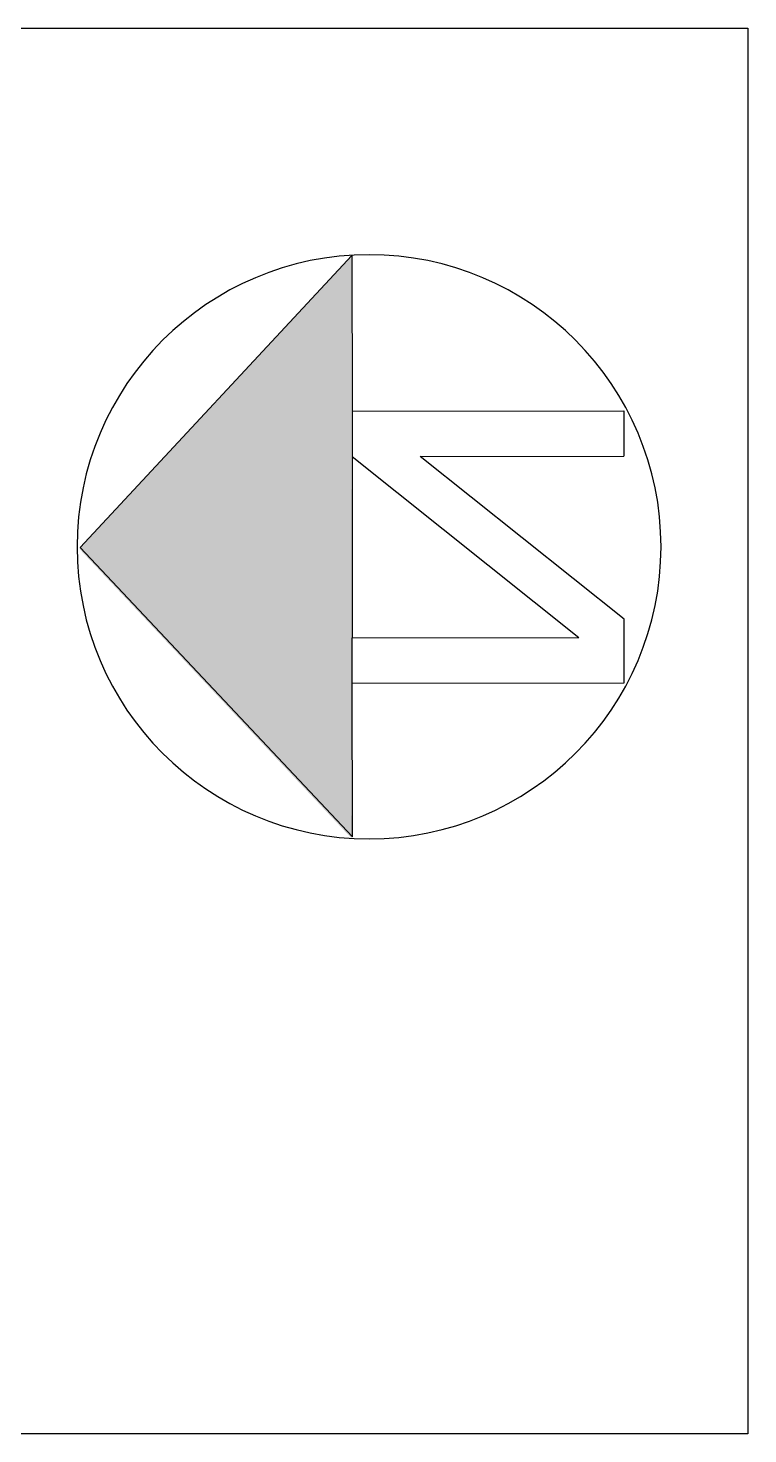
# Model space of a CAD drawing. Header units: metres. Extents: x 25391 to 25818, y 51852 to 52034.
# Drawn here: x 25737.59 to 25741.46, y 51877.8 to 51885.36 of the extents above; entities that cross this region are included whole.
import ezdxf

# ---------------------------------------------------------------- set-up
doc = ezdxf.new("R2010")
doc.units = ezdxf.units.M
doc.header["$MEASUREMENT"] = 0
doc.layers.get('0').update_dxf_attribs({"true_color": 0xffffff})

# ---------------------------------------------------------------- blocks, each defined once
blk = doc.blocks.new('North Arrow')
for p, q in [((0, 0), (-12.86, -11.999)), ((0, 0), (12.782, -11.999)), ((-12.86, -11.999), (-6, -11.999)), ((-6, -11.999), (-6, -23.999)), ((-6, -11.999), (-4, -11.999)), ((-4, -11.999), (4, -21.999)), ((4, -11.999), (4, -21.999)), ((6, -11.999), (4, -11.999)), ((12.782, -11.999), (6, -11.999)), ((6, -11.999), (6, -23.999)), ((3.195, -23.996), (-4, -15.002)), ((-4, -15.002), (-4, -23.999)), ((-6, -23.999), (-4, -23.999)), ((6, -23.999), (3.195, -23.999))]:
    blk.add_line(p, q)
blk.add_circle((-0.013, -12.745), 12.885)

msp = doc.modelspace()

# ---------------------------------------------------------------- hatches: boundary and pattern name
at = {"true_color": 0x2776bb}
h = msp.add_hatch(color=152, dxfattribs=at)
h.dxf.hatch_style = 1
h.paths.add_polyline_path([(25739.32821, 51882.07307), (25739.3293, 51881.00218), (25737.86453, 51882.55935), (25739.32611, 51884.12901), (25739.32696, 51883.29249), (25739.32721, 51883.04861)])

# ---------------------------------------------------------------- linework, layer by layer
at = {"ltscale": 2}
msp.add_line((25739.33237, 51883.05645), (25739.33336, 51882.08092), dxfattribs=at)
msp.add_lwpolyline([(25733.46239, 51885.36071), (25741.46249, 51885.36071), (25741.46249, 51877.79809), (25733.46239, 51877.79809)], close=True)

# ---------------------------------------------------------------- block references
at = {"transparency": 33554641, "xscale": -0.1219415903866233, "yscale": 0.1219415903866233, "zscale": 0.1219415903866233, "rotation": 90.05844212440698}
msp.add_blockref('North Arrow', (25737.86969, 51882.56719), dxfattribs=at)

doc.saveas('drawing.dxf')
